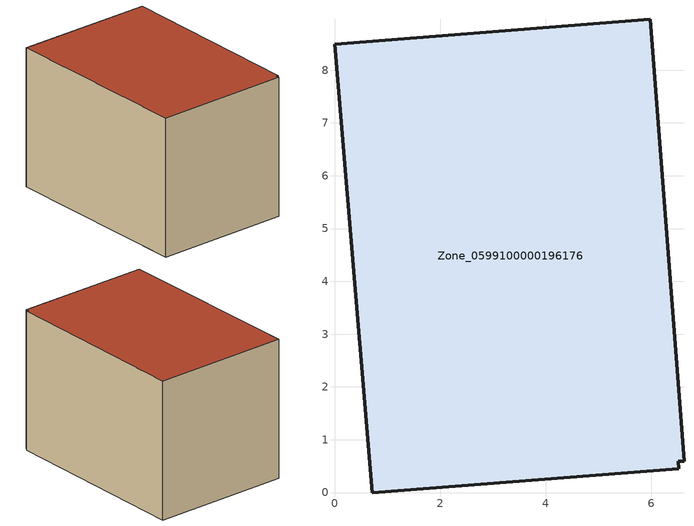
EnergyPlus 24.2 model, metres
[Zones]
Zone_0599100000196176
 floor ground (C_G): 0,8.49 5.98,8.96 6.62,0.6 6.51,0.59 6.53,0.45 0.71,0 z0
 wall outside (C_F): 5.98,8.96 0,8.49 0.71,0 6.53,0.45 6.51,0.59 6.62,0.6 5.98,8.96 z0:6.08
 roof outside (C_R): 0,8.49 0.71,0 6.53,0.45 6.51,0.59 6.62,0.6 5.98,8.96 z6.08
[BUILDING]
Pand.0599100000196176: North Axis=0; Terrain=City; Loads Convergence Tolerance Value=0.04; Temperature Convergence Tolerance Value=0.4; Solar Distribution=FullExterior; Maximum Number of Warmup Days=25; Minimum Number of Warmup Days=1
[Site:Location]
Rotterdam.The.Hague.AP_ZH_NLD Design_Conditions: Latitude=51.96; Longitude=4.45; Time Zone=1; Elevation=-4.5
[SITE:GROUNDTEMPERATURE:BUILDINGSURFACE]
18, 18, 18, 18, 18, 18, 18, 18, 18, 18, 18, 18
[MATERIAL] Thermal Absorptance=0.9; Solar Absorptance=0.7; Visible Absorptance=0.7
Name | Roughness | Thickness | Conductivity | Density | Specific Heat
G.TI.1946-1964 | MediumSmooth | 0.15 | 1 | 540 | 1210
F.TI.1946-1964 | Rough | 0.3 | 0.857143 | 1920 | 840
R.TI.1946-1964 | MediumRough | 0.2 | 0.277778 | 1500 | 1000
[CONSTRUCTION]
C_G: G.TI.1946-1964
C_F: F.TI.1946-1964
C_R: R.TI.1946-1964
[ZONE]
Zone_0599100000196176: Type=1; Multiplier=1; Ceiling Height=Autocalculate; Volume=Autocalculate; Floor Area=autocalculate; Part of Total Floor Area=Yes
[ZONEINFILTRATION:DESIGNFLOWRATE]
Infil_Zone_0599100000196176: Zone or ZoneList or Space or SpaceList=Zone_0599100000196176; Schedule=AlwaysOn; Design Flow Rate Calculation Method=Flow/Area; Flow Rate per Floor Area=0.003; Constant Term Coefficient=1; Temperature Term Coefficient=0; Velocity Term Coefficient=0; Velocity Squared Term Coefficient=0
[HVACTEMPLATE:ZONE:IDEALLOADSAIRSYSTEM]
Zone_0599100000196176: Maximum Heating Supply Air Temperature=50; Minimum Cooling Supply Air Temperature=13; Maximum Heating Supply Air Humidity Ratio=0.0156; Minimum Cooling Supply Air Humidity Ratio=0.0077; Heating Limit=NoLimit; Cooling Limit=NoLimit; Dehumidification Control Type=ConstantSensibleHeatRatio; Cooling Sensible Heat Ratio=0.7; Dehumidification Setpoint=60; Humidification Control Type=None; Humidification Setpoint=30; Outdoor Air Method=None; Outdoor Air Flow Rate per Person=0.00944; Outdoor Air Flow Rate per Zone Floor Area=0; Outdoor Air Flow Rate per Zone=0; Demand Controlled Ventilation Type=None; Outdoor Air Economizer Type=NoEconomizer; Heat Recovery Type=None; Sensible Heat Recovery Effectiveness=0.7; Latent Heat Recovery Effectiveness=0.65
[ZONECONTROL:THERMOSTAT]
ThermostatControl_Zone_0599100000196176: Zone or ZoneList=Zone_0599100000196176; Control Type Schedule=DualSetpointControlType; Control 1=Thermostat_Zone_0599100000196176; Temperature Difference Between Cutout And Setpoint=0
[THERMOSTATSETPOINT:DUALSETPOINT]
Thermostat_Zone_0599100000196176: Heating Setpoint Temperature Schedule=HeatingSetpoint_Zone_0599100000196176; Cooling Setpoint Temperature Schedule=CoolingSetpoint_Zone_0599100000196176
[SCHEDULE:COMPACT]
HeatingSetpoint_Zone_0599100000196176: Through: 12/31, For: AllDays, Until: 24:00, 21
CoolingSetpoint_Zone_0599100000196176: Through: 12/31, For: AllDays, Until: 24:00, 24
DualSetpointControlType: Through: 12/31, For: AllDays, Until: 24:00, 4
AlwaysOn: Through: 12/31, For: AllDays, Until: 24:00, 1
